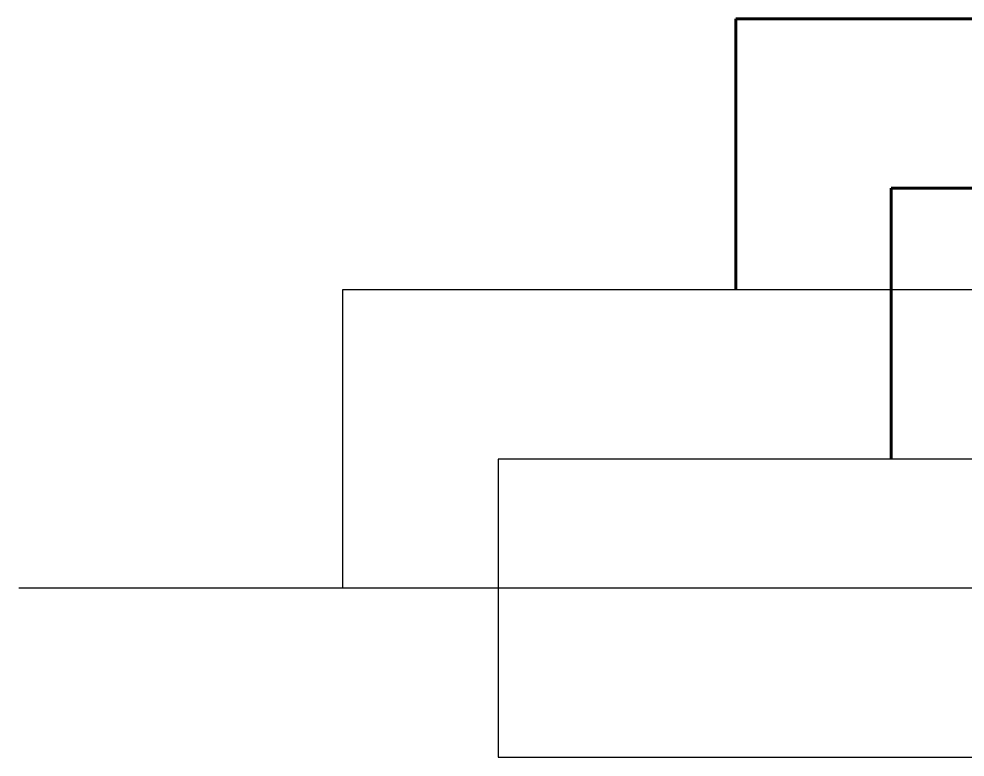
# Model space of a CAD drawing. Header units: millimetres. Extents: x 13669 to 217197, y -88248 to 24578.
# Drawn here: x 58421 to 61914, y -66086 to -63362 of the extents above; entities that cross this region are included whole.
import ezdxf

# ---------------------------------------------------------------- set-up
doc = ezdxf.new("R2010")
doc.units = ezdxf.units.MM
doc.layers.add('CHAPA PISO', color=3, linetype='Continuous')
doc.layers.add('Tx_TEXTOS 2.5', color=3, linetype='Continuous')
doc.layers.add('TITULOS', color=6, linetype='Continuous', lineweight=60)
doc.styles.add('Tx_texto', font='romans.shx')

# ---------------------------------------------------------------- blocks, each defined once
blk = doc.blocks.new('A$Cb393e613')
at = {"layer": 'CHAPA PISO'}
for p, q in [((6350.3, 23261.6), (1991.3, 23261.6)), ((1991.3, 23261.6), (1991.3, 22161.6)), ((7500.3, 23261.6), (3150.3, 23261.6)), ((1991.3, 22161.6), (3150.3, 22161.6)), ((3150.3, 22161.6), (7500.3, 22161.6))]:
    blk.add_line(p, q, dxfattribs=at)
at = {"layer": 'TITULOS'}
for p in [(3443.3, 23261.6), (5943.3, 24261.6)]:
    blk.add_line(p, (3443.3, 24261.6), dxfattribs=at)
at = {"layer": 'Tx_TEXTOS 2.5', "style": 'Tx_texto', "width": 0.7}
for p in [(6234.9, 20825.2), (6375.1, 20825.2)]:
    blk.add_attdef('1:50', p, '', height=125, dxfattribs=at)

msp = doc.modelspace()

# ---------------------------------------------------------------- block references
msp.add_blockref('A$Cb393e613', (58198.3266401, -88247.7902922))

# ---------------------------------------------------------------- next in the draw order: linework, layer by layer
msp.add_line((58420.7250595, -65461.5360055), (81150.9904734, -65461.5360055))
at = {"layer": 'CHAPA PISO'}
for p, q in [((63974.4744281, -64361.5360055), (59615.4744281, -64361.5360055)), ((59615.4744281, -64361.5360055), (59615.4744281, -65461.5360055)), ((65124.4744281, -64361.5360055), (60774.4744281, -64361.5360055)), ((59615.4744281, -65461.5360055), (60774.4744281, -65461.5360055)), ((60774.4744281, -65461.5360055), (65124.4744281, -65461.5360055))]:
    msp.add_line(p, q, dxfattribs=at)
at = {"layer": 'TITULOS'}
for p in [(61067.4744279, -64361.5360055), (63567.4744279, -63361.5360055)]:
    msp.add_line(p, (61067.4744279, -63361.5360055), dxfattribs=at)

doc.saveas('drawing.dxf')
